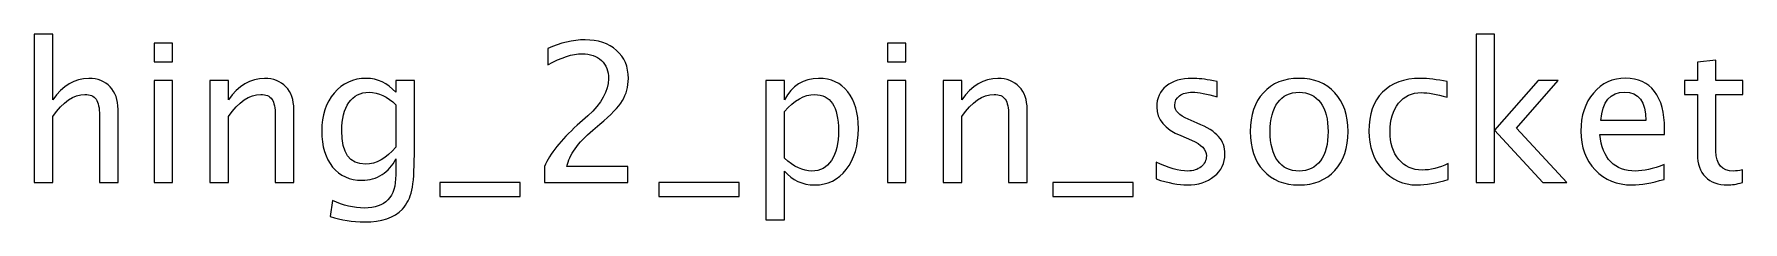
# Model space of a CAD drawing. Header units: centimetres. Extents: x -32.7 to 32.7, y -29.5 to 43.7.
# Drawn here: x 21.22 to 32.45, y 5.41 to 6.65 of the extents above; entities that cross this region are included whole.
import ezdxf

# ---------------------------------------------------------------- set-up
doc = ezdxf.new("R2010")
doc.units = ezdxf.units.CM
doc.header["$MEASUREMENT"] = 0
doc.layers.add('Layer 1', color=7, linetype='Continuous')

msp = doc.modelspace()

# ---------------------------------------------------------------- linework, layer by layer
at = {"layer": 'Layer 1'}
for points, knots in [([(21.21873, 5.67044), (21.21873, 5.67044), (21.21873, 6.64961), (21.21873, 6.64961), (21.21873, 6.64961), (21.21873, 6.64961), (21.34065, 6.64961), (21.34065, 6.64961), (21.34065, 6.64961), (21.34065, 6.64961), (21.34065, 6.21633), (21.34065, 6.21633), (21.34065, 6.21633), (21.40521, 6.31052), (21.48437, 6.35751), (21.57793, 6.35751), (21.57793, 6.35751), (21.63677, 6.35751), (21.68355, 6.3391), (21.71805, 6.30205), (21.71805, 6.30205), (21.75255, 6.26522), (21.76991, 6.21548), (21.76991, 6.15325), (21.76991, 6.15325), (21.76991, 6.15325), (21.76991, 5.67044), (21.76991, 5.67044), (21.76991, 5.67044), (21.76991, 5.67044), (21.64799, 5.67044), (21.64799, 5.67044), (21.64799, 5.67044), (21.64799, 5.67044), (21.64799, 6.11346), (21.64799, 6.11346), (21.64799, 6.11346), (21.64799, 6.16341), (21.64058, 6.19897), (21.62598, 6.22014), (21.62598, 6.22014), (21.61116, 6.24152), (21.58682, 6.2521), (21.55274, 6.2521), (21.55274, 6.2521), (21.47781, 6.2521), (21.40711, 6.20321), (21.34065, 6.10542), (21.34065, 6.10542), (21.34065, 6.10542), (21.34065, 5.67044), (21.34065, 5.67044), (21.34065, 5.67044), (21.34065, 5.67044), (21.21873, 5.67044), (21.21873, 5.67044)], [0, 0, 0, 0, 0.06666667, 0.06666667, 0.06666667, 0.06666667, 0.13333333, 0.13333333, 0.13333333, 0.13333333, 0.2, 0.2, 0.2, 0.2, 0.26666667, 0.26666667, 0.26666667, 0.26666667, 0.33333333, 0.33333333, 0.33333333, 0.33333333, 0.4, 0.4, 0.4, 0.4, 0.46666667, 0.46666667, 0.46666667, 0.46666667, 0.53333333, 0.53333333, 0.53333333, 0.53333333, 0.6, 0.6, 0.6, 0.6, 0.66666667, 0.66666667, 0.66666667, 0.66666667, 0.73333333, 0.73333333, 0.73333333, 0.73333333, 0.8, 0.8, 0.8, 0.8, 0.86666667, 0.86666667, 0.86666667, 0.86666667, 1, 1, 1, 1]), ([(30.69484, 5.67044), (30.69484, 5.67044), (30.69484, 6.64961), (30.69484, 6.64961), (30.69484, 6.64961), (30.69484, 6.64961), (30.81676, 6.64961), (30.81676, 6.64961), (30.81676, 6.64961), (30.81676, 6.64961), (30.81676, 6.01694), (30.81676, 6.01694), (30.81676, 6.01694), (30.81676, 6.01694), (31.10251, 6.34354), (31.10251, 6.34354), (31.10251, 6.34354), (31.10251, 6.34354), (31.23417, 6.34354), (31.23417, 6.34354), (31.23417, 6.34354), (31.23417, 6.34354), (30.96112, 6.02943), (30.96112, 6.02943), (30.96112, 6.02943), (30.96112, 6.02943), (31.29132, 5.67044), (31.29132, 5.67044), (31.29132, 5.67044), (31.29132, 5.67044), (31.13426, 5.67044), (31.13426, 5.67044), (31.13426, 5.67044), (31.13426, 5.67044), (30.81676, 6.01567), (30.81676, 6.01567), (30.81676, 6.01567), (30.81676, 6.01567), (30.81676, 5.67044), (30.81676, 5.67044), (30.81676, 5.67044), (30.81676, 5.67044), (30.69484, 5.67044), (30.69484, 5.67044)], [0, 0, 0, 0, 0.08333333, 0.08333333, 0.08333333, 0.08333333, 0.16666667, 0.16666667, 0.16666667, 0.16666667, 0.25, 0.25, 0.25, 0.25, 0.33333333, 0.33333333, 0.33333333, 0.33333333, 0.41666667, 0.41666667, 0.41666667, 0.41666667, 0.5, 0.5, 0.5, 0.5, 0.58333333, 0.58333333, 0.58333333, 0.58333333, 0.66666667, 0.66666667, 0.66666667, 0.66666667, 0.75, 0.75, 0.75, 0.75, 0.83333333, 0.83333333, 0.83333333, 0.83333333, 1, 1, 1, 1]), ([(22.00698, 6.46673), (22.00698, 6.46673), (22.00698, 6.58865), (22.00698, 6.58865), (22.00698, 6.58865), (22.00698, 6.58865), (22.1289, 6.58865), (22.1289, 6.58865), (22.1289, 6.58865), (22.1289, 6.58865), (22.1289, 6.46673), (22.1289, 6.46673), (22.1289, 6.46673), (22.1289, 6.46673), (22.00698, 6.46673), (22.00698, 6.46673)], [0, 0, 0, 0, 0.2, 0.2, 0.2, 0.2, 0.4, 0.4, 0.4, 0.4, 0.6, 0.6, 0.6, 0.6, 1, 1, 1, 1]), ([(24.5726, 5.67044), (24.5726, 5.67044), (24.5726, 5.77712), (24.5726, 5.77712), (24.5726, 5.77712), (24.60816, 5.86031), (24.67992, 5.95111), (24.78808, 6.04911), (24.78808, 6.04911), (24.78808, 6.04911), (24.85793, 6.11177), (24.85793, 6.11177), (24.85793, 6.11177), (24.94789, 6.19347), (24.99297, 6.27433), (24.99297, 6.35476), (24.99297, 6.35476), (24.99297, 6.40619), (24.97752, 6.44641), (24.94683, 6.47583), (24.94683, 6.47583), (24.91614, 6.50525), (24.87359, 6.52007), (24.81962, 6.52007), (24.81962, 6.52007), (24.75654, 6.52007), (24.68182, 6.49594), (24.59546, 6.44768), (24.59546, 6.44768), (24.59546, 6.44768), (24.59546, 6.55436), (24.59546, 6.55436), (24.59546, 6.55436), (24.67695, 6.59246), (24.75802, 6.61151), (24.83888, 6.61151), (24.83888, 6.61151), (24.92481, 6.61151), (24.99382, 6.58844), (25.04589, 6.54208), (25.04589, 6.54208), (25.09775, 6.49573), (25.12378, 6.43435), (25.12378, 6.35772), (25.12378, 6.35772), (25.12378, 6.30269), (25.11066, 6.25379), (25.08441, 6.21125), (25.08441, 6.21125), (25.05795, 6.16849), (25.00906, 6.11685), (24.9373, 6.05589), (24.9373, 6.05589), (24.9373, 6.05589), (24.8901, 6.01567), (24.8901, 6.01567), (24.8901, 6.01567), (24.79189, 5.93248), (24.73516, 5.8529), (24.71992, 5.77712), (24.71992, 5.77712), (24.71992, 5.77712), (25.11997, 5.77712), (25.11997, 5.77712), (25.11997, 5.77712), (25.11997, 5.77712), (25.11997, 5.67044), (25.11997, 5.67044), (25.11997, 5.67044), (25.11997, 5.67044), (24.5726, 5.67044), (24.5726, 5.67044)], [0, 0, 0, 0, 0.05263158, 0.05263158, 0.05263158, 0.05263158, 0.10526316, 0.10526316, 0.10526316, 0.10526316, 0.15789474, 0.15789474, 0.15789474, 0.15789474, 0.21052632, 0.21052632, 0.21052632, 0.21052632, 0.26315789, 0.26315789, 0.26315789, 0.26315789, 0.31578947, 0.31578947, 0.31578947, 0.31578947, 0.36842105, 0.36842105, 0.36842105, 0.36842105, 0.42105263, 0.42105263, 0.42105263, 0.42105263, 0.47368421, 0.47368421, 0.47368421, 0.47368421, 0.52631579, 0.52631579, 0.52631579, 0.52631579, 0.57894737, 0.57894737, 0.57894737, 0.57894737, 0.63157895, 0.63157895, 0.63157895, 0.63157895, 0.68421053, 0.68421053, 0.68421053, 0.68421053, 0.73684211, 0.73684211, 0.73684211, 0.73684211, 0.78947368, 0.78947368, 0.78947368, 0.78947368, 0.84210526, 0.84210526, 0.84210526, 0.84210526, 0.89473684, 0.89473684, 0.89473684, 0.89473684, 1, 1, 1, 1]), ([(26.82642, 6.46673), (26.82642, 6.46673), (26.82642, 6.58865), (26.82642, 6.58865), (26.82642, 6.58865), (26.82642, 6.58865), (26.94834, 6.58865), (26.94834, 6.58865), (26.94834, 6.58865), (26.94834, 6.58865), (26.94834, 6.46673), (26.94834, 6.46673), (26.94834, 6.46673), (26.94834, 6.46673), (26.82642, 6.46673), (26.82642, 6.46673)], [0, 0, 0, 0, 0.2, 0.2, 0.2, 0.2, 0.4, 0.4, 0.4, 0.4, 0.6, 0.6, 0.6, 0.6, 1, 1, 1, 1]), ([(32.44575, 5.67065), (32.40807, 5.66028), (32.37527, 5.6552), (32.34754, 5.6552), (32.34754, 5.6552), (32.28531, 5.6552), (32.23684, 5.67298), (32.20212, 5.70854), (32.20212, 5.70854), (32.1672, 5.7441), (32.14984, 5.79342), (32.14984, 5.85671), (32.14984, 5.85671), (32.14984, 5.85671), (32.14984, 6.2521), (32.14984, 6.2521), (32.14984, 6.2521), (32.14984, 6.2521), (32.0656, 6.2521), (32.0656, 6.2521), (32.0656, 6.2521), (32.0656, 6.2521), (32.0656, 6.34354), (32.0656, 6.34354), (32.0656, 6.34354), (32.0656, 6.34354), (32.14984, 6.34354), (32.14984, 6.34354), (32.14984, 6.34354), (32.14984, 6.34354), (32.14984, 6.46525), (32.14984, 6.46525), (32.14984, 6.46525), (32.14984, 6.46525), (32.27176, 6.47689), (32.27176, 6.47689), (32.27176, 6.47689), (32.27176, 6.47689), (32.27176, 6.34354), (32.27176, 6.34354), (32.27176, 6.34354), (32.27176, 6.34354), (32.44829, 6.34354), (32.44829, 6.34354), (32.44829, 6.34354), (32.44829, 6.34354), (32.44829, 6.2521), (32.44829, 6.2521), (32.44829, 6.2521), (32.44829, 6.2521), (32.27176, 6.2521), (32.27176, 6.2521), (32.27176, 6.2521), (32.27176, 6.2521), (32.27176, 5.87872), (32.27176, 5.87872), (32.27176, 5.87872), (32.27176, 5.79067), (32.31007, 5.74664), (32.38648, 5.74664), (32.38648, 5.74664), (32.40278, 5.74664), (32.42247, 5.74939), (32.44575, 5.75468), (32.44575, 5.75468), (32.44575, 5.75468), (32.44575, 5.67065), (32.44575, 5.67065)], [0, 0, 0, 0, 0.05555556, 0.05555556, 0.05555556, 0.05555556, 0.11111111, 0.11111111, 0.11111111, 0.11111111, 0.16666667, 0.16666667, 0.16666667, 0.16666667, 0.22222222, 0.22222222, 0.22222222, 0.22222222, 0.27777778, 0.27777778, 0.27777778, 0.27777778, 0.33333333, 0.33333333, 0.33333333, 0.33333333, 0.38888889, 0.38888889, 0.38888889, 0.38888889, 0.44444444, 0.44444444, 0.44444444, 0.44444444, 0.5, 0.5, 0.5, 0.5, 0.55555556, 0.55555556, 0.55555556, 0.55555556, 0.61111111, 0.61111111, 0.61111111, 0.61111111, 0.66666667, 0.66666667, 0.66666667, 0.66666667, 0.72222222, 0.72222222, 0.72222222, 0.72222222, 0.77777778, 0.77777778, 0.77777778, 0.77777778, 0.83333333, 0.83333333, 0.83333333, 0.83333333, 0.88888889, 0.88888889, 0.88888889, 0.88888889, 1, 1, 1, 1]), ([(22.00698, 5.67044), (22.00698, 5.67044), (22.00698, 6.34354), (22.00698, 6.34354), (22.00698, 6.34354), (22.00698, 6.34354), (22.1289, 6.34354), (22.1289, 6.34354), (22.1289, 6.34354), (22.1289, 6.34354), (22.1289, 5.67044), (22.1289, 5.67044), (22.1289, 5.67044), (22.1289, 5.67044), (22.00698, 5.67044), (22.00698, 5.67044)], [0, 0, 0, 0, 0.2, 0.2, 0.2, 0.2, 0.4, 0.4, 0.4, 0.4, 0.6, 0.6, 0.6, 0.6, 1, 1, 1, 1]), ([(22.37401, 5.67044), (22.37401, 5.67044), (22.37401, 6.34354), (22.37401, 6.34354), (22.37401, 6.34354), (22.37401, 6.34354), (22.49593, 6.34354), (22.49593, 6.34354), (22.49593, 6.34354), (22.49593, 6.34354), (22.49593, 6.21633), (22.49593, 6.21633), (22.49593, 6.21633), (22.56049, 6.31052), (22.63965, 6.35751), (22.73321, 6.35751), (22.73321, 6.35751), (22.79205, 6.35751), (22.83883, 6.3391), (22.87333, 6.30205), (22.87333, 6.30205), (22.90783, 6.26522), (22.92519, 6.21548), (22.92519, 6.15325), (22.92519, 6.15325), (22.92519, 6.15325), (22.92519, 5.67044), (22.92519, 5.67044), (22.92519, 5.67044), (22.92519, 5.67044), (22.80327, 5.67044), (22.80327, 5.67044), (22.80327, 5.67044), (22.80327, 5.67044), (22.80327, 6.11346), (22.80327, 6.11346), (22.80327, 6.11346), (22.80327, 6.16341), (22.79586, 6.19897), (22.78126, 6.22014), (22.78126, 6.22014), (22.76644, 6.24152), (22.7421, 6.2521), (22.70802, 6.2521), (22.70802, 6.2521), (22.63309, 6.2521), (22.56239, 6.20321), (22.49593, 6.10542), (22.49593, 6.10542), (22.49593, 6.10542), (22.49593, 5.67044), (22.49593, 5.67044), (22.49593, 5.67044), (22.49593, 5.67044), (22.37401, 5.67044), (22.37401, 5.67044)], [0, 0, 0, 0, 0.06666667, 0.06666667, 0.06666667, 0.06666667, 0.13333333, 0.13333333, 0.13333333, 0.13333333, 0.2, 0.2, 0.2, 0.2, 0.26666667, 0.26666667, 0.26666667, 0.26666667, 0.33333333, 0.33333333, 0.33333333, 0.33333333, 0.4, 0.4, 0.4, 0.4, 0.46666667, 0.46666667, 0.46666667, 0.46666667, 0.53333333, 0.53333333, 0.53333333, 0.53333333, 0.6, 0.6, 0.6, 0.6, 0.66666667, 0.66666667, 0.66666667, 0.66666667, 0.73333333, 0.73333333, 0.73333333, 0.73333333, 0.8, 0.8, 0.8, 0.8, 0.86666667, 0.86666667, 0.86666667, 0.86666667, 1, 1, 1, 1]), ([(23.1648, 5.44692), (23.1648, 5.44692), (23.17919, 5.55233), (23.17919, 5.55233), (23.17919, 5.55233), (23.24989, 5.51931), (23.31995, 5.5028), (23.38917, 5.5028), (23.38917, 5.5028), (23.52654, 5.5028), (23.59533, 5.57561), (23.59533, 5.72103), (23.59533, 5.72103), (23.59533, 5.72103), (23.59533, 5.82686), (23.59533, 5.82686), (23.59533, 5.82686), (23.57416, 5.7822), (23.54411, 5.7477), (23.50495, 5.72293), (23.50495, 5.72293), (23.46579, 5.69817), (23.42219, 5.68568), (23.37414, 5.68568), (23.37414, 5.68568), (23.29265, 5.68568), (23.22809, 5.71489), (23.18046, 5.77331), (23.18046, 5.77331), (23.13284, 5.83173), (23.10892, 5.91089), (23.10892, 6.0108), (23.10892, 6.0108), (23.10892, 6.11304), (23.13601, 6.19643), (23.1902, 6.26099), (23.1902, 6.26099), (23.2446, 6.32534), (23.31466, 6.35751), (23.40081, 6.35751), (23.40081, 6.35751), (23.47616, 6.35751), (23.54114, 6.32703), (23.59533, 6.26586), (23.59533, 6.26586), (23.59533, 6.26586), (23.59533, 6.34354), (23.59533, 6.34354), (23.59533, 6.34354), (23.59533, 6.34354), (23.71725, 6.34354), (23.71725, 6.34354), (23.71725, 6.34354), (23.71725, 6.34354), (23.71725, 5.85417), (23.71725, 5.85417), (23.71725, 5.85417), (23.71725, 5.74897), (23.71175, 5.67108), (23.70074, 5.62049), (23.70074, 5.62049), (23.68995, 5.5699), (23.6692, 5.52841), (23.63915, 5.49624), (23.63915, 5.49624), (23.58581, 5.43972), (23.50241, 5.41136), (23.38917, 5.41136), (23.38917, 5.41136), (23.31149, 5.41136), (23.23677, 5.42321), (23.1648, 5.44692)], [0, 0, 0, 0, 0.05263158, 0.05263158, 0.05263158, 0.05263158, 0.10526316, 0.10526316, 0.10526316, 0.10526316, 0.15789474, 0.15789474, 0.15789474, 0.15789474, 0.21052632, 0.21052632, 0.21052632, 0.21052632, 0.26315789, 0.26315789, 0.26315789, 0.26315789, 0.31578947, 0.31578947, 0.31578947, 0.31578947, 0.36842105, 0.36842105, 0.36842105, 0.36842105, 0.42105263, 0.42105263, 0.42105263, 0.42105263, 0.47368421, 0.47368421, 0.47368421, 0.47368421, 0.52631579, 0.52631579, 0.52631579, 0.52631579, 0.57894737, 0.57894737, 0.57894737, 0.57894737, 0.63157895, 0.63157895, 0.63157895, 0.63157895, 0.68421053, 0.68421053, 0.68421053, 0.68421053, 0.73684211, 0.73684211, 0.73684211, 0.73684211, 0.78947368, 0.78947368, 0.78947368, 0.78947368, 0.84210526, 0.84210526, 0.84210526, 0.84210526, 0.89473684, 0.89473684, 0.89473684, 0.89473684, 1, 1, 1, 1]), ([(26.02717, 5.42533), (26.02717, 5.42533), (26.02717, 6.34354), (26.02717, 6.34354), (26.02717, 6.34354), (26.02717, 6.34354), (26.14909, 6.34354), (26.14909, 6.34354), (26.14909, 6.34354), (26.14909, 6.34354), (26.14909, 6.21633), (26.14909, 6.21633), (26.14909, 6.21633), (26.19904, 6.31052), (26.27419, 6.35751), (26.3743, 6.35751), (26.3743, 6.35751), (26.45537, 6.35751), (26.51908, 6.32809), (26.56565, 6.26903), (26.56565, 6.26903), (26.61222, 6.20998), (26.6355, 6.12933), (26.6355, 6.0271), (26.6355, 6.0271), (26.6355, 5.91576), (26.60904, 5.8258), (26.55634, 5.75765), (26.55634, 5.75765), (26.50363, 5.68928), (26.43421, 5.6552), (26.34827, 5.6552), (26.34827, 5.6552), (26.26847, 5.6552), (26.20201, 5.68568), (26.14909, 5.74685), (26.14909, 5.74685), (26.14909, 5.74685), (26.14909, 5.42533), (26.14909, 5.42533), (26.14909, 5.42533), (26.14909, 5.42533), (26.02717, 5.42533), (26.02717, 5.42533)], [0, 0, 0, 0, 0.08333333, 0.08333333, 0.08333333, 0.08333333, 0.16666667, 0.16666667, 0.16666667, 0.16666667, 0.25, 0.25, 0.25, 0.25, 0.33333333, 0.33333333, 0.33333333, 0.33333333, 0.41666667, 0.41666667, 0.41666667, 0.41666667, 0.5, 0.5, 0.5, 0.5, 0.58333333, 0.58333333, 0.58333333, 0.58333333, 0.66666667, 0.66666667, 0.66666667, 0.66666667, 0.75, 0.75, 0.75, 0.75, 0.83333333, 0.83333333, 0.83333333, 0.83333333, 1, 1, 1, 1]), ([(26.82642, 5.67044), (26.82642, 5.67044), (26.82642, 6.34354), (26.82642, 6.34354), (26.82642, 6.34354), (26.82642, 6.34354), (26.94834, 6.34354), (26.94834, 6.34354), (26.94834, 6.34354), (26.94834, 6.34354), (26.94834, 5.67044), (26.94834, 5.67044), (26.94834, 5.67044), (26.94834, 5.67044), (26.82642, 5.67044), (26.82642, 5.67044)], [0, 0, 0, 0, 0.2, 0.2, 0.2, 0.2, 0.4, 0.4, 0.4, 0.4, 0.6, 0.6, 0.6, 0.6, 1, 1, 1, 1]), ([(27.19345, 5.67044), (27.19345, 5.67044), (27.19345, 6.34354), (27.19345, 6.34354), (27.19345, 6.34354), (27.19345, 6.34354), (27.31537, 6.34354), (27.31537, 6.34354), (27.31537, 6.34354), (27.31537, 6.34354), (27.31537, 6.21633), (27.31537, 6.21633), (27.31537, 6.21633), (27.37993, 6.31052), (27.45909, 6.35751), (27.55265, 6.35751), (27.55265, 6.35751), (27.61149, 6.35751), (27.65827, 6.3391), (27.69277, 6.30205), (27.69277, 6.30205), (27.72727, 6.26522), (27.74463, 6.21548), (27.74463, 6.15325), (27.74463, 6.15325), (27.74463, 6.15325), (27.74463, 5.67044), (27.74463, 5.67044), (27.74463, 5.67044), (27.74463, 5.67044), (27.62271, 5.67044), (27.62271, 5.67044), (27.62271, 5.67044), (27.62271, 5.67044), (27.62271, 6.11346), (27.62271, 6.11346), (27.62271, 6.11346), (27.62271, 6.16341), (27.6153, 6.19897), (27.6007, 6.22014), (27.6007, 6.22014), (27.58588, 6.24152), (27.56154, 6.2521), (27.52746, 6.2521), (27.52746, 6.2521), (27.45253, 6.2521), (27.38183, 6.20321), (27.31537, 6.10542), (27.31537, 6.10542), (27.31537, 6.10542), (27.31537, 5.67044), (27.31537, 5.67044), (27.31537, 5.67044), (27.31537, 5.67044), (27.19345, 5.67044), (27.19345, 5.67044)], [0, 0, 0, 0, 0.06666667, 0.06666667, 0.06666667, 0.06666667, 0.13333333, 0.13333333, 0.13333333, 0.13333333, 0.2, 0.2, 0.2, 0.2, 0.26666667, 0.26666667, 0.26666667, 0.26666667, 0.33333333, 0.33333333, 0.33333333, 0.33333333, 0.4, 0.4, 0.4, 0.4, 0.46666667, 0.46666667, 0.46666667, 0.46666667, 0.53333333, 0.53333333, 0.53333333, 0.53333333, 0.6, 0.6, 0.6, 0.6, 0.66666667, 0.66666667, 0.66666667, 0.66666667, 0.73333333, 0.73333333, 0.73333333, 0.73333333, 0.8, 0.8, 0.8, 0.8, 0.86666667, 0.86666667, 0.86666667, 0.86666667, 1, 1, 1, 1]), ([(28.59257, 5.69457), (28.59257, 5.69457), (28.59257, 5.80633), (28.59257, 5.80633), (28.59257, 5.80633), (28.67237, 5.76654), (28.74158, 5.74664), (28.80064, 5.74664), (28.80064, 5.74664), (28.83578, 5.74664), (28.86499, 5.75617), (28.88806, 5.77522), (28.88806, 5.77522), (28.91113, 5.79405), (28.92277, 5.81776), (28.92277, 5.84634), (28.92277, 5.84634), (28.92277, 5.88803), (28.89039, 5.92254), (28.82562, 5.94984), (28.82562, 5.94984), (28.82562, 5.94984), (28.75428, 5.98011), (28.75428, 5.98011), (28.75428, 5.98011), (28.64909, 6.02371), (28.59638, 6.08679), (28.59638, 6.1687), (28.59638, 6.1687), (28.59638, 6.22734), (28.61712, 6.27348), (28.65861, 6.30713), (28.65861, 6.30713), (28.7001, 6.34079), (28.75704, 6.35751), (28.82921, 6.35751), (28.82921, 6.35751), (28.86668, 6.35751), (28.91325, 6.35243), (28.96849, 6.34206), (28.96849, 6.34206), (28.96849, 6.34206), (28.99389, 6.33719), (28.99389, 6.33719), (28.99389, 6.33719), (28.99389, 6.33719), (28.99389, 6.23559), (28.99389, 6.23559), (28.99389, 6.23559), (28.92595, 6.25591), (28.87176, 6.26607), (28.83133, 6.26607), (28.83133, 6.26607), (28.79577, 6.26607), (28.76762, 6.25824), (28.74624, 6.24279), (28.74624, 6.24279), (28.72507, 6.22734), (28.71449, 6.20659), (28.71449, 6.18056), (28.71449, 6.18056), (28.71449, 6.14394), (28.74412, 6.11282), (28.8036, 6.08764), (28.8036, 6.08764), (28.8036, 6.08764), (28.86223, 6.06287), (28.86223, 6.06287), (28.86223, 6.06287), (28.9287, 6.03493), (28.97569, 6.0053), (29.0032, 5.97418), (29.0032, 5.97418), (29.03093, 5.94307), (29.04469, 5.90412), (29.04469, 5.85755), (29.04469, 5.85755), (29.04469, 5.7985), (29.02141, 5.75003), (28.97463, 5.71214), (28.97463, 5.71214), (28.92806, 5.67425), (28.86837, 5.6552), (28.79577, 5.6552), (28.79577, 5.6552), (28.73989, 5.6552), (28.67237, 5.66832), (28.59257, 5.69457)], [0, 0, 0, 0, 0.04347826, 0.04347826, 0.04347826, 0.04347826, 0.08695652, 0.08695652, 0.08695652, 0.08695652, 0.13043478, 0.13043478, 0.13043478, 0.13043478, 0.17391304, 0.17391304, 0.17391304, 0.17391304, 0.2173913, 0.2173913, 0.2173913, 0.2173913, 0.26086957, 0.26086957, 0.26086957, 0.26086957, 0.30434783, 0.30434783, 0.30434783, 0.30434783, 0.34782609, 0.34782609, 0.34782609, 0.34782609, 0.39130435, 0.39130435, 0.39130435, 0.39130435, 0.43478261, 0.43478261, 0.43478261, 0.43478261, 0.47826087, 0.47826087, 0.47826087, 0.47826087, 0.52173913, 0.52173913, 0.52173913, 0.52173913, 0.56521739, 0.56521739, 0.56521739, 0.56521739, 0.60869565, 0.60869565, 0.60869565, 0.60869565, 0.65217391, 0.65217391, 0.65217391, 0.65217391, 0.69565217, 0.69565217, 0.69565217, 0.69565217, 0.73913043, 0.73913043, 0.73913043, 0.73913043, 0.7826087, 0.7826087, 0.7826087, 0.7826087, 0.82608696, 0.82608696, 0.82608696, 0.82608696, 0.86956522, 0.86956522, 0.86956522, 0.86956522, 0.91304348, 0.91304348, 0.91304348, 0.91304348, 1, 1, 1, 1]), ([(29.53216, 5.6552), (29.43331, 5.6552), (29.355, 5.68674), (29.29742, 5.74982), (29.29742, 5.74982), (29.23964, 5.81289), (29.21085, 5.89862), (29.21085, 6.00678), (29.21085, 6.00678), (29.21085, 6.11473), (29.23964, 6.20024), (29.29742, 6.26311), (29.29742, 6.26311), (29.355, 6.32597), (29.43331, 6.35751), (29.53216, 6.35751), (29.53216, 6.35751), (29.63101, 6.35751), (29.70933, 6.32597), (29.7669, 6.26311), (29.7669, 6.26311), (29.82468, 6.20024), (29.85347, 6.11473), (29.85347, 6.00678), (29.85347, 6.00678), (29.85347, 5.89862), (29.82468, 5.81289), (29.7669, 5.74982), (29.7669, 5.74982), (29.70933, 5.68674), (29.63101, 5.6552), (29.53216, 5.6552)], [0, 0, 0, 0, 0.11111111, 0.11111111, 0.11111111, 0.11111111, 0.22222222, 0.22222222, 0.22222222, 0.22222222, 0.33333333, 0.33333333, 0.33333333, 0.33333333, 0.44444444, 0.44444444, 0.44444444, 0.44444444, 0.55555556, 0.55555556, 0.55555556, 0.55555556, 0.66666667, 0.66666667, 0.66666667, 0.66666667, 0.77777778, 0.77777778, 0.77777778, 0.77777778, 1, 1, 1, 1]), ([(30.51175, 5.69076), (30.4328, 5.66705), (30.36464, 5.6552), (30.30728, 5.6552), (30.30728, 5.6552), (30.21626, 5.6552), (30.14091, 5.68886), (30.08101, 5.75595), (30.08101, 5.75595), (30.02111, 5.82326), (29.99105, 5.90814), (29.99105, 6.01038), (29.99105, 6.01038), (29.99105, 6.1196), (30.02068, 6.2049), (30.07995, 6.26586), (30.07995, 6.26586), (30.13922, 6.32703), (30.22198, 6.35751), (30.32824, 6.35751), (30.32824, 6.35751), (30.38052, 6.35751), (30.43936, 6.35031), (30.50413, 6.33592), (30.50413, 6.33592), (30.50413, 6.33592), (30.50413, 6.23305), (30.50413, 6.23305), (30.50413, 6.23305), (30.43534, 6.25337), (30.37925, 6.26353), (30.33607, 6.26353), (30.33607, 6.26353), (30.27341, 6.26353), (30.22325, 6.24004), (30.18578, 6.19326), (30.18578, 6.19326), (30.14832, 6.14648), (30.12948, 6.08404), (30.12948, 6.00614), (30.12948, 6.00614), (30.12948, 5.93058), (30.14895, 5.86962), (30.18769, 5.82284), (30.18769, 5.82284), (30.22642, 5.77627), (30.27701, 5.75299), (30.33988, 5.75299), (30.33988, 5.75299), (30.39555, 5.75299), (30.4527, 5.76738), (30.51175, 5.79617), (30.51175, 5.79617), (30.51175, 5.79617), (30.51175, 5.69076), (30.51175, 5.69076)], [0, 0, 0, 0, 0.06666667, 0.06666667, 0.06666667, 0.06666667, 0.13333333, 0.13333333, 0.13333333, 0.13333333, 0.2, 0.2, 0.2, 0.2, 0.26666667, 0.26666667, 0.26666667, 0.26666667, 0.33333333, 0.33333333, 0.33333333, 0.33333333, 0.4, 0.4, 0.4, 0.4, 0.46666667, 0.46666667, 0.46666667, 0.46666667, 0.53333333, 0.53333333, 0.53333333, 0.53333333, 0.6, 0.6, 0.6, 0.6, 0.66666667, 0.66666667, 0.66666667, 0.66666667, 0.73333333, 0.73333333, 0.73333333, 0.73333333, 0.8, 0.8, 0.8, 0.8, 0.86666667, 0.86666667, 0.86666667, 0.86666667, 1, 1, 1, 1]), ([(31.93119, 5.69203), (31.84928, 5.66748), (31.77921, 5.6552), (31.72079, 5.6552), (31.72079, 5.6552), (31.6211, 5.6552), (31.54003, 5.68822), (31.47759, 5.75405), (31.47759, 5.75405), (31.41515, 5.81988), (31.38382, 5.90518), (31.38382, 6.01017), (31.38382, 6.01017), (31.38382, 6.11198), (31.41134, 6.19559), (31.46658, 6.26099), (31.46658, 6.26099), (31.52183, 6.32618), (31.59252, 6.35878), (31.67867, 6.35878), (31.67867, 6.35878), (31.76016, 6.35878), (31.82324, 6.32978), (31.86769, 6.27179), (31.86769, 6.27179), (31.91214, 6.21379), (31.93437, 6.13166), (31.93437, 6.02519), (31.93437, 6.02519), (31.93437, 6.02519), (31.93373, 5.98794), (31.93373, 5.98794), (31.93373, 5.98794), (31.93373, 5.98794), (31.50828, 5.98794), (31.50828, 5.98794), (31.50828, 5.98794), (31.52606, 5.82707), (31.60459, 5.74664), (31.74365, 5.74664), (31.74365, 5.74664), (31.79467, 5.74664), (31.85711, 5.76103), (31.93119, 5.78982), (31.93119, 5.78982), (31.93119, 5.78982), (31.93119, 5.69203), (31.93119, 5.69203)], [0, 0, 0, 0, 0.07692308, 0.07692308, 0.07692308, 0.07692308, 0.15384615, 0.15384615, 0.15384615, 0.15384615, 0.23076923, 0.23076923, 0.23076923, 0.23076923, 0.30769231, 0.30769231, 0.30769231, 0.30769231, 0.38461538, 0.38461538, 0.38461538, 0.38461538, 0.46153846, 0.46153846, 0.46153846, 0.46153846, 0.53846154, 0.53846154, 0.53846154, 0.53846154, 0.61538462, 0.61538462, 0.61538462, 0.61538462, 0.69230769, 0.69230769, 0.69230769, 0.69230769, 0.76923077, 0.76923077, 0.76923077, 0.76923077, 0.84615385, 0.84615385, 0.84615385, 0.84615385, 1, 1, 1, 1]), ([(23.59533, 5.90327), (23.59533, 5.90327), (23.59533, 6.18246), (23.59533, 6.18246), (23.59533, 6.18246), (23.54157, 6.23813), (23.48294, 6.26607), (23.41965, 6.26607), (23.41965, 6.26607), (23.36334, 6.26607), (23.31932, 6.24363), (23.28757, 6.19855), (23.28757, 6.19855), (23.25561, 6.15368), (23.23973, 6.09123), (23.23973, 6.01165), (23.23973, 6.01165), (23.23973, 5.86539), (23.29159, 5.79236), (23.39552, 5.79236), (23.39552, 5.79236), (23.46621, 5.79236), (23.53289, 5.8294), (23.59533, 5.90327)], [0, 0, 0, 0, 0.14285714, 0.14285714, 0.14285714, 0.14285714, 0.28571429, 0.28571429, 0.28571429, 0.28571429, 0.42857143, 0.42857143, 0.42857143, 0.42857143, 0.57142857, 0.57142857, 0.57142857, 0.57142857, 0.71428571, 0.71428571, 0.71428571, 0.71428571, 1, 1, 1, 1]), ([(26.14909, 5.83088), (26.21196, 5.77479), (26.27186, 5.74664), (26.3288, 5.74664), (26.3288, 5.74664), (26.38489, 5.74664), (26.42828, 5.77014), (26.45876, 5.81691), (26.45876, 5.81691), (26.48945, 5.86369), (26.50469, 5.92952), (26.50469, 6.01461), (26.50469, 6.01461), (26.50469, 6.17209), (26.45262, 6.25083), (26.34848, 6.25083), (26.34848, 6.25083), (26.28032, 6.25083), (26.21386, 6.214), (26.14909, 6.14013), (26.14909, 6.14013), (26.14909, 6.14013), (26.14909, 5.83088), (26.14909, 5.83088)], [0, 0, 0, 0, 0.14285714, 0.14285714, 0.14285714, 0.14285714, 0.28571429, 0.28571429, 0.28571429, 0.28571429, 0.42857143, 0.42857143, 0.42857143, 0.42857143, 0.57142857, 0.57142857, 0.57142857, 0.57142857, 0.71428571, 0.71428571, 0.71428571, 0.71428571, 1, 1, 1, 1]), ([(29.53195, 5.74664), (29.59227, 5.74664), (29.63926, 5.76929), (29.67271, 5.8148), (29.67271, 5.8148), (29.70594, 5.86009), (29.72266, 5.92423), (29.72266, 6.00678), (29.72266, 6.00678), (29.72266, 6.08912), (29.70594, 6.15304), (29.67271, 6.19834), (29.67271, 6.19834), (29.63926, 6.24342), (29.59227, 6.26607), (29.53195, 6.26607), (29.53195, 6.26607), (29.47141, 6.26607), (29.42442, 6.24342), (29.3914, 6.19834), (29.3914, 6.19834), (29.35817, 6.15304), (29.34166, 6.08912), (29.34166, 6.00678), (29.34166, 6.00678), (29.34166, 5.92423), (29.35817, 5.86009), (29.3914, 5.8148), (29.3914, 5.8148), (29.42442, 5.76929), (29.47141, 5.74664), (29.53195, 5.74664)], [0, 0, 0, 0, 0.11111111, 0.11111111, 0.11111111, 0.11111111, 0.22222222, 0.22222222, 0.22222222, 0.22222222, 0.33333333, 0.33333333, 0.33333333, 0.33333333, 0.44444444, 0.44444444, 0.44444444, 0.44444444, 0.55555556, 0.55555556, 0.55555556, 0.55555556, 0.66666667, 0.66666667, 0.66666667, 0.66666667, 0.77777778, 0.77777778, 0.77777778, 0.77777778, 1, 1, 1, 1]), ([(31.51463, 6.07938), (31.51463, 6.07938), (31.81181, 6.07938), (31.81181, 6.07938), (31.81181, 6.07938), (31.81181, 6.20469), (31.76503, 6.26734), (31.67169, 6.26734), (31.67169, 6.26734), (31.57771, 6.26734), (31.52543, 6.20469), (31.51463, 6.07938)], [0, 0, 0, 0, 0.25, 0.25, 0.25, 0.25, 0.5, 0.5, 0.5, 0.5, 1, 1, 1, 1]), ([(23.88553, 5.579), (23.88553, 5.579), (23.88553, 5.67044), (23.88553, 5.67044), (23.88553, 5.67044), (23.88553, 5.67044), (24.41385, 5.67044), (24.41385, 5.67044), (24.41385, 5.67044), (24.41385, 5.67044), (24.41385, 5.579), (24.41385, 5.579), (24.41385, 5.579), (24.41385, 5.579), (23.88553, 5.579), (23.88553, 5.579)], [0, 0, 0, 0, 0.2, 0.2, 0.2, 0.2, 0.4, 0.4, 0.4, 0.4, 0.6, 0.6, 0.6, 0.6, 1, 1, 1, 1]), ([(25.32359, 5.579), (25.32359, 5.579), (25.32359, 5.67044), (25.32359, 5.67044), (25.32359, 5.67044), (25.32359, 5.67044), (25.85191, 5.67044), (25.85191, 5.67044), (25.85191, 5.67044), (25.85191, 5.67044), (25.85191, 5.579), (25.85191, 5.579), (25.85191, 5.579), (25.85191, 5.579), (25.32359, 5.579), (25.32359, 5.579)], [0, 0, 0, 0, 0.2, 0.2, 0.2, 0.2, 0.4, 0.4, 0.4, 0.4, 0.6, 0.6, 0.6, 0.6, 1, 1, 1, 1]), ([(27.91312, 5.579), (27.91312, 5.579), (27.91312, 5.67044), (27.91312, 5.67044), (27.91312, 5.67044), (27.91312, 5.67044), (28.44144, 5.67044), (28.44144, 5.67044), (28.44144, 5.67044), (28.44144, 5.67044), (28.44144, 5.579), (28.44144, 5.579), (28.44144, 5.579), (28.44144, 5.579), (27.91312, 5.579), (27.91312, 5.579)], [0, 0, 0, 0, 0.2, 0.2, 0.2, 0.2, 0.4, 0.4, 0.4, 0.4, 0.6, 0.6, 0.6, 0.6, 1, 1, 1, 1])]:
    msp.add_open_spline(points, degree=3, knots=knots, dxfattribs=at)

doc.saveas('drawing.dxf')
